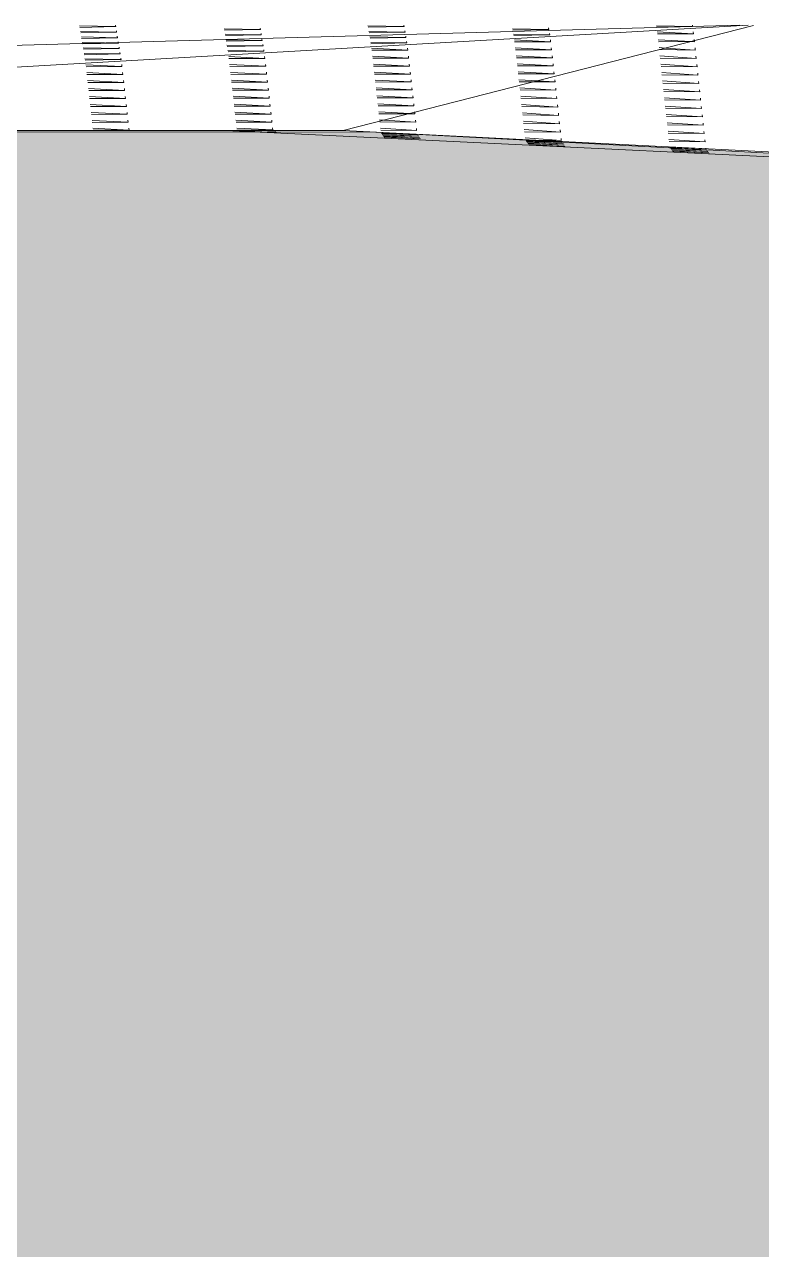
# Model space of a CAD drawing. Header units: millimetres. Extents: x -280990 to -136866, y -15139 to 7194.
# Drawn here: x -140834 to -139301, y -1536 to 1014 of the extents above; entities that cross this region are included whole.
import ezdxf

# ---------------------------------------------------------------- set-up
doc = ezdxf.new("R2010")
doc.units = ezdxf.units.MM
doc.header["$MEASUREMENT"] = 0
doc.layers.add('New_2D Drafting - General_Pen_No__1', color=7, linetype='Continuous', lineweight=13)
doc.layers.add('New_Site & Landscape - Terrain_Pen_No__1', color=7, linetype='Continuous', lineweight=13)
for name, color, linetype, lineweight, true_color in [('New_2D Drafting - General_Pen_No__61', 7, 'Continuous', 20, 0x6a6a6a), ('New_Site & Landscape - Terrain_Pen_No__180', 7, 'Continuous', 15, 0xd6cda7), ('New_Site & Landscape - Terrain_Pen_No__93', 7, 'Continuous', 13, 0xa2a233)]:
    doc.layers.add(name, color=color, linetype=linetype, lineweight=lineweight, true_color=true_color)

msp = doc.modelspace()

# ---------------------------------------------------------------- hatches: boundary and pattern name
at = {"layer": 'New_2D Drafting - General_Pen_No__61', "linetype": 'Continuous', "lineweight": 20, "true_color": 0x6a6a6a}
h = msp.add_hatch(dxfattribs=at)
h.set_pattern_fill('Dashed_0003', color=251, style=0, pattern_type=2)
h.set_pattern_definition([(45, (544818.18, 1213.55), (-183.84776, 183.84776), [194.99999, -65]), (45, (544818.18, 1397.4), (-183.84776, 183.84776), [194.99999, -65])])
h.paths.add_polyline_path([(-175351.4119, -15138.6962), (-136866.4204, -15138.6962), (-136880.1435, 617.9985), (-140103.53, 790.1595), (-144752.4156, 795.3361), (-148659.4545, 793.5462), (-155902.5965, 1013.7076), (-157702.217, 993.5462), (-159022.8864, 993.5462), (-164626.0405, 993.5462), (-175321.6693, 1014.3891), (-175351.4118, -246.9237)])
at = {"layer": 'New_Site & Landscape - Terrain_Pen_No__180', "linetype": 'Continuous', "lineweight": 0, "true_color": 0x353329}
msp.add_hatch(color=250, dxfattribs=at).paths.add_polyline_path([(-148659.4545, -13925.15), (-136916.8206, -13925.15), (-136916.8206, 624.3925), (-140415.5027, 793.5462), (-143030.2605, 793.5462), (-143125.0712, 796.005), (-147206.082, 794.3275), (-147255.4629, 794.3303), (-148659.4545, 826.4303)])

# ---------------------------------------------------------------- linework, layer by layer
at = {"layer": 'New_2D Drafting - General_Pen_No__1', "color": 7, "linetype": 'Continuous', "lineweight": 13, "flags": 128}
msp.add_lwpolyline([(-175351.4119, -15138.6962), (-136866.4204, -15138.6962), (-136880.1435, 617.9985), (-140103.53, 790.1595), (-144752.4156, 795.3361), (-148659.4545, 793.5462), (-155902.5965, 1013.7076), (-157702.217, 993.5462), (-159022.8864, 993.5462), (-164626.0405, 993.5462), (-175321.6693, 1014.3891), (-175351.4118, -246.9237)], close=True, dxfattribs=at)
at = {"layer": 'New_Site & Landscape - Terrain_Pen_No__1', "color": 7, "linetype": 'Continuous', "lineweight": 13}
for p, q in [((-139346.2589, 1012.7825), (-147205.25, 794.3506)), ((-139329.0501, 1012.7896), (-143125.0712, 796.005)), ((-140644.6467, 1009.9058), (-140719.8774, 1011.3301)), ((-140644.6467, 1009.9058), (-140719.4139, 1008.4633)), ((-140642.7925, 998.4386), (-140718.0232, 999.8629)), ((-140642.7925, 998.4386), (-140717.5596, 996.9961)), ((-140644.6467, 1009.9058), (-140645.1103, 1012.7726)), ((-140642.7925, 998.4386), (-140643.256, 1001.3054)), ((-140343.7239, 1004.2086), (-140418.9546, 1005.6329)), ((-140343.7239, 1004.2086), (-140418.491, 1002.7661)), ((-140343.7239, 1004.2086), (-140344.1875, 1007.0754)), ((-140341.8697, 992.7414), (-140342.3332, 995.6082)), ((-139317.7027, 1012.4953), (-140171.4364, 793.5462)), ((-140044.6553, 1009.9785), (-140119.886, 1011.4029)), ((-140044.6553, 1009.9785), (-140119.4225, 1008.5361)), ((-140042.8011, 998.5114), (-140118.0318, 999.9357)), ((-140042.8011, 998.5114), (-140117.5682, 997.0689)), ((-140044.6553, 1009.9785), (-140045.1149, 1012.8209)), ((-140042.8011, 998.5114), (-140043.2646, 1001.3781)), ((-139743.7325, 1004.2813), (-139818.9632, 1005.7056)), ((-139743.7325, 1004.2813), (-139818.4996, 1002.8388)), ((-139743.7325, 1004.2813), (-139744.1961, 1007.1481)), ((-139741.8783, 992.9646), (-139742.3418, 995.7831)), ((-139444.6639, 1010.0513), (-139519.8946, 1011.4756)), ((-139444.6639, 1010.0513), (-139519.4311, 1008.6088)), ((-139442.8097, 995.2849), (-139518.0404, 999.281)), ((-139442.8097, 995.2849), (-139517.5768, 995.1406)), ((-139444.6639, 1010.0513), (-139445.1064, 1012.788)), ((-139442.8097, 995.2849), (-139443.2732, 999.4254)), ((-140640.9383, 986.9714), (-140716.169, 988.3958)), ((-140640.9383, 986.9714), (-140715.7054, 985.529)), ((-140667.8829, 976.0495), (-140714.3148, 976.9286)), ((-140639.0841, 975.5268), (-140713.8512, 974.0737)), ((-140639.0841, 975.5268), (-140667.8817, 976.0495)), ((-140640.9383, 986.9714), (-140641.4018, 989.8382)), ((-140639.3007, 976.8439), (-140639.5476, 978.3711)), ((-140639.0841, 975.5268), (-140639.3007, 976.8439)), ((-140341.8697, 992.7414), (-140417.1004, 994.1657)), ((-140341.8697, 992.7414), (-140416.6368, 991.2989)), ((-140340.0155, 981.3394), (-140415.2462, 982.7048)), ((-140340.0155, 981.3394), (-140414.7826, 979.8863)), ((-140338.1613, 970.0654), (-140413.392, 971.4308)), ((-140338.1613, 970.0654), (-140412.9284, 968.6122)), ((-140340.0155, 981.3394), (-140340.479, 984.1579)), ((-140338.1613, 970.0654), (-140338.6248, 972.8839)), ((-140040.9469, 987.152), (-140116.1776, 988.5174)), ((-140040.9469, 987.152), (-140115.714, 985.6989)), ((-140039.0927, 975.878), (-140114.3234, 977.2433)), ((-140039.0927, 975.878), (-140113.8598, 974.4248)), ((-140040.9469, 987.152), (-140041.4104, 989.9705)), ((-140039.0927, 975.878), (-140039.5562, 978.6965)), ((-139741.8783, 992.9646), (-139817.109, 994.3299)), ((-139741.8783, 992.9646), (-139816.6454, 991.5114)), ((-139740.0241, 978.1458), (-139815.2548, 982.1418)), ((-139740.0241, 978.1458), (-139814.7912, 978.0014)), ((-139740.0241, 978.1458), (-139740.4876, 982.2862)), ((-139447.9411, 979.0943), (-139516.1862, 982.7193)), ((-139449.4519, 978.7068), (-139515.7226, 978.5789)), ((-139440.9555, 978.6169), (-139449.4519, 978.7068)), ((-139440.9555, 978.6169), (-139447.9411, 979.0943)), ((-139441.1908, 980.8255), (-139441.419, 982.8637)), ((-139440.9555, 978.6169), (-139441.1908, 980.8255)), ((-140637.2298, 964.2528), (-140712.4605, 965.6182)), ((-140637.2298, 964.2528), (-140711.997, 962.7997)), ((-140635.3756, 952.9788), (-140710.6063, 954.3441)), ((-140635.3756, 952.9788), (-140710.1428, 951.5256)), ((-140637.2298, 964.2528), (-140637.6934, 967.0713)), ((-140635.3756, 952.9788), (-140635.8392, 955.7973)), ((-140633.5214, 941.7048), (-140633.985, 944.5233)), ((-140336.307, 958.7914), (-140411.5377, 960.1567)), ((-140336.307, 958.7914), (-140411.0742, 957.3382)), ((-140334.4528, 943.8674), (-140409.6835, 947.8634)), ((-140334.4528, 943.8674), (-140409.22, 943.723)), ((-140336.307, 958.7914), (-140336.7706, 961.6099)), ((-140334.4528, 943.8674), (-140334.9164, 948.0078)), ((-140037.2384, 961.0066), (-140112.4691, 965.0026)), ((-140037.2384, 961.0066), (-140112.0056, 960.8622)), ((-140035.3842, 944.4448), (-140110.6149, 948.4409)), ((-140035.3842, 944.4448), (-140110.1514, 944.3005)), ((-140037.2384, 961.0066), (-140037.702, 965.147)), ((-140035.3842, 944.4448), (-140035.8478, 948.5853)), ((-139738.1698, 961.584), (-139813.4005, 965.5801)), ((-139738.1698, 961.584), (-139812.937, 961.4397)), ((-139736.3156, 945.0223), (-139811.5463, 949.0184)), ((-139736.3156, 945.0223), (-139811.0828, 944.8779)), ((-139738.1698, 961.584), (-139738.6334, 965.7245)), ((-139736.3156, 945.0223), (-139736.7792, 949.1627)), ((-139501.1207, 965.4558), (-139514.332, 966.1576)), ((-139439.1012, 961.2178), (-139513.8684, 962.0088)), ((-139437.247, 943.8186), (-139512.4777, 948.9594)), ((-139437.247, 943.8186), (-139512.0142, 944.6097)), ((-139439.1013, 961.2178), (-139501.1207, 965.4558)), ((-139439.1012, 961.2178), (-139439.5648, 965.5676)), ((-139437.247, 943.8186), (-139437.7106, 948.1684)), ((-140633.5214, 941.7048), (-140708.7521, 943.0701)), ((-140633.5214, 941.7048), (-140708.2886, 940.2516)), ((-140631.6672, 926.7282), (-140706.8979, 930.7242)), ((-140631.6672, 926.7282), (-140706.4343, 926.5838)), ((-140631.6672, 926.7282), (-140632.1307, 930.8686)), ((-140332.5986, 927.3056), (-140407.8293, 931.3017)), ((-140332.5986, 927.3056), (-140407.3657, 927.1613)), ((-140332.5986, 927.3056), (-140333.0622, 931.4461)), ((-140033.53, 927.8831), (-140108.7607, 931.8792)), ((-140033.53, 927.8831), (-140108.2971, 927.7387)), ((-140033.53, 927.8831), (-140033.9936, 932.0235)), ((-139734.4614, 928.4606), (-139809.6921, 932.4566)), ((-139734.4614, 928.4606), (-139809.2286, 928.3162)), ((-139734.4614, 928.4606), (-139734.925, 932.601)), ((-139435.3928, 926.4195), (-139510.6235, 931.5603)), ((-139435.3928, 926.4195), (-139510.16, 927.2105)), ((-139435.3928, 926.4195), (-139435.8564, 930.7692)), ((-140629.813, 910.1665), (-140705.0437, 914.1625)), ((-140629.813, 910.1665), (-140704.5801, 910.0221)), ((-140627.9588, 893.6047), (-140703.1895, 897.6008)), ((-140627.9588, 893.6047), (-140702.7259, 893.4604)), ((-140629.813, 910.1665), (-140630.2765, 914.3069)), ((-140627.9588, 893.6047), (-140628.4223, 897.7452)), ((-140330.7444, 910.7439), (-140405.9751, 914.74)), ((-140330.7444, 910.7439), (-140405.5115, 910.5996)), ((-140328.8902, 894.1822), (-140404.1209, 898.1783)), ((-140328.8902, 894.1822), (-140403.6573, 894.0378)), ((-140330.7444, 910.7439), (-140331.2079, 914.8844)), ((-140328.8902, 894.1822), (-140329.3537, 898.3226)), ((-140031.6758, 911.3214), (-140106.9065, 915.3175)), ((-140031.6758, 911.3214), (-140106.4429, 911.177)), ((-140029.8216, 894.7597), (-140105.0523, 898.7557)), ((-140029.8216, 894.7597), (-140104.5887, 894.6153)), ((-140031.6758, 911.3214), (-140032.1393, 915.4618)), ((-140029.8216, 894.7597), (-140030.2851, 898.9001)), ((-139732.6072, 911.8989), (-139807.8379, 915.8949)), ((-139732.6072, 911.8989), (-139807.3743, 911.7545)), ((-139767.0185, 897.2635), (-139805.9837, 899.3332)), ((-139774.8619, 895.252), (-139805.5201, 895.1928)), ((-139730.753, 894.7853), (-139774.8619, 895.252)), ((-139730.753, 894.7853), (-139767.0186, 897.2635)), ((-139732.6072, 911.8989), (-139733.0707, 916.0393)), ((-139730.753, 894.7853), (-139731.2165, 899.1351)), ((-139433.5386, 909.0203), (-139508.7693, 914.1611)), ((-139433.5386, 909.0203), (-139508.3057, 909.8113)), ((-139431.6844, 891.6211), (-139506.9151, 896.762)), ((-139433.5386, 909.0203), (-139434.0021, 913.3701)), ((-139431.6844, 891.6211), (-139432.1479, 895.9709)), ((-140626.1045, 877.043), (-140701.3352, 881.0391)), ((-140626.1045, 877.043), (-140700.8717, 876.8986)), ((-140626.1045, 877.043), (-140626.5681, 881.1834)), ((-140327.0359, 877.6205), (-140402.2666, 881.6165)), ((-140327.0359, 877.6205), (-140401.8031, 877.4761)), ((-140327.0359, 877.6205), (-140327.4995, 881.7609)), ((-140027.9673, 878.1979), (-140103.1981, 882.194)), ((-140027.9674, 878.1979), (-140102.7345, 878.0536)), ((-140027.9673, 878.1979), (-140028.4309, 882.3384)), ((-139728.8988, 877.3861), (-139804.1295, 882.527)), ((-139728.8988, 877.3861), (-139803.6659, 878.1772)), ((-139728.8988, 877.3861), (-139729.3623, 881.7359)), ((-139431.6844, 891.6211), (-139506.4515, 892.4122)), ((-139429.8302, 874.222), (-139505.0609, 879.3628)), ((-139429.8302, 874.222), (-139504.5973, 875.013)), ((-139429.8302, 874.222), (-139430.2937, 878.5718)), ((-140624.2503, 860.4813), (-140699.481, 864.4773)), ((-140624.2503, 860.4813), (-140699.0175, 860.3369)), ((-140622.3961, 843.9196), (-140697.6268, 847.9156)), ((-140622.3961, 843.9196), (-140697.1633, 843.7752)), ((-140624.2503, 860.4813), (-140624.7139, 864.6217)), ((-140622.3961, 843.9196), (-140622.8597, 848.06)), ((-140325.1817, 861.0588), (-140400.4124, 865.0548)), ((-140325.1817, 861.0588), (-140399.9489, 860.9144)), ((-140323.3275, 844.497), (-140398.5582, 848.4931)), ((-140323.3275, 844.497), (-140398.0947, 844.3527)), ((-140325.1817, 861.0588), (-140325.6453, 865.1992)), ((-140323.3275, 844.497), (-140323.7911, 848.6375)), ((-140026.1131, 861.6362), (-140101.3438, 865.6323)), ((-140026.1131, 861.6362), (-140100.8803, 861.4919)), ((-140024.2589, 845.0745), (-140099.4896, 849.0706)), ((-140024.2589, 845.0745), (-140099.0261, 844.9301)), ((-140026.1131, 861.6362), (-140026.5767, 865.7767)), ((-140024.2589, 845.0745), (-140024.7225, 849.2149)), ((-139727.0445, 859.987), (-139802.2752, 865.1278)), ((-139727.0445, 859.987), (-139801.8117, 860.778)), ((-139725.1903, 842.5878), (-139800.421, 847.7287)), ((-139725.1903, 842.5878), (-139799.9575, 843.3789)), ((-139727.0445, 859.987), (-139727.5081, 864.3368)), ((-139725.1903, 842.5878), (-139725.6539, 846.9376)), ((-139427.9759, 856.8228), (-139503.2066, 861.9637)), ((-139427.9759, 856.8228), (-139502.7431, 857.6139)), ((-139426.1217, 839.4237), (-139501.3524, 844.5645)), ((-139427.9759, 856.8228), (-139428.4395, 861.1726)), ((-139426.1217, 839.4237), (-139426.5853, 843.7735)), ((-140620.5419, 827.3578), (-140695.7726, 831.3539)), ((-140620.5419, 827.3578), (-140695.309, 827.2135)), ((-140620.5419, 827.3578), (-140621.0054, 831.4983)), ((-140321.4733, 827.9353), (-140396.704, 831.9314)), ((-140321.4733, 827.9353), (-140396.2404, 827.7909)), ((-140321.4733, 827.9353), (-140321.9368, 832.0757)), ((-140032.9164, 829.0711), (-140097.6354, 832.5088)), ((-140035.1898, 828.4881), (-140097.1718, 828.3684)), ((-140022.4047, 828.3528), (-140035.1899, 828.4881)), ((-140022.4047, 828.3528), (-140032.9165, 829.0711)), ((-140022.7589, 831.6761), (-140022.8682, 832.6532)), ((-140022.4047, 828.3528), (-140022.7589, 831.6762)), ((-139723.3361, 825.1887), (-139798.5668, 830.3295)), ((-139723.3361, 825.1887), (-139798.1032, 825.9797)), ((-139723.3361, 825.1887), (-139723.7997, 829.5385)), ((-139426.1217, 839.4237), (-139500.8889, 840.2147)), ((-139424.2675, 822.0245), (-139499.4982, 827.1653)), ((-139424.2675, 822.0245), (-139499.0347, 822.8156)), ((-139424.2675, 822.0245), (-139424.7311, 826.3743)), ((-140618.6877, 810.7961), (-140693.9184, 814.7922)), ((-140618.6877, 810.7961), (-140693.4548, 810.6517)), ((-140616.8334, 794.2344), (-140692.0642, 798.2305)), ((-140616.8334, 794.2344), (-140691.6006, 794.09)), ((-140618.6877, 810.7961), (-140619.1512, 814.9365)), ((-140616.8334, 794.2344), (-140617.297, 798.3748)), ((-140415.5027, 793.5462), (-140171.4364, 793.5462)), ((-140319.6191, 811.3736), (-140394.8498, 815.3696)), ((-140319.6191, 811.3736), (-140394.3862, 811.2292)), ((-140317.7649, 794.8119), (-140392.9956, 798.8079)), ((-140317.7649, 794.8119), (-140392.532, 794.6675)), ((-140310.348, 789.3465), (-140385.5787, 793.3092)), ((-140310.348, 789.3465), (-140385.1151, 792.6297)), ((-140312.2022, 792.0645), (-140345.9462, 793.5462)), ((-140312.2022, 792.0645), (-140340.3334, 793.5462)), ((-140319.6191, 811.3736), (-140320.0826, 815.514)), ((-140317.7649, 794.8119), (-140318.2284, 798.9523)), ((-140312.2022, 792.0645), (-140312.6658, 792.7439)), ((-140171.4364, 793.5462), (-136916.8206, 631.2256)), ((-140086.0959, 815.4327), (-140095.7812, 815.9471)), ((-140020.5505, 810.9537), (-140095.3176, 811.7447)), ((-140018.6963, 793.5545), (-140093.927, 798.6953)), ((-140018.6963, 793.5545), (-140093.4634, 794.3455)), ((-140020.5505, 810.9537), (-140086.0961, 815.4327)), ((-140020.5505, 810.9537), (-140021.014, 815.3035)), ((-140018.6963, 793.5545), (-140019.1598, 797.9043)), ((-139721.4819, 807.7895), (-139796.7126, 812.9303)), ((-139721.4819, 807.7895), (-139796.249, 808.5805)), ((-139719.6277, 790.3904), (-139794.8584, 795.5312)), ((-139719.6277, 790.3904), (-139794.3948, 791.1814)), ((-139721.4819, 807.7895), (-139721.9454, 812.1393)), ((-139719.6277, 790.3904), (-139720.0912, 794.7401)), ((-139422.4133, 804.6254), (-139497.644, 809.7662)), ((-139422.4133, 804.6254), (-139497.1804, 805.4164)), ((-139420.5591, 787.2262), (-139495.7898, 792.367)), ((-139422.4133, 804.6254), (-139422.8768, 808.9751)), ((-139420.5591, 787.2262), (-139421.0226, 791.576)), ((-140310.348, 789.3465), (-140310.8115, 790.026)), ((-140016.842, 784.3674), (-140092.0727, 788.3302)), ((-140016.842, 784.3674), (-140091.6092, 787.6507)), ((-140014.9878, 781.6494), (-140090.2185, 785.6122)), ((-140014.9878, 781.6494), (-140089.755, 784.9327)), ((-140013.1336, 778.9315), (-140088.3643, 782.8942)), ((-140013.1336, 778.9315), (-140087.9008, 782.2147)), ((-140011.2794, 776.2135), (-140086.5101, 780.1762)), ((-140011.2794, 776.2135), (-140086.0465, 779.4968)), ((-140016.842, 784.3674), (-140017.3056, 785.0469)), ((-140014.9878, 781.6494), (-140015.4514, 782.3289)), ((-140013.1336, 778.9315), (-140013.5972, 779.611)), ((-140011.2794, 776.2135), (-140011.7429, 776.893)), ((-140009.7199, 773.9275), (-140009.8887, 774.175)), ((-139717.7735, 772.9912), (-139793.0042, 778.132)), ((-139770.4767, 773.5488), (-139792.5406, 774.5177)), ((-139715.9192, 768.5165), (-139791.1499, 772.4792)), ((-139715.9192, 768.5165), (-139790.6864, 771.7997)), ((-139714.065, 765.7985), (-139789.2957, 769.7612)), ((-139714.065, 765.7985), (-139788.8322, 769.0817)), ((-139712.2108, 763.0805), (-139787.4415, 767.0433)), ((-139712.2108, 763.0805), (-139786.9779, 766.3638)), ((-139717.7735, 772.9912), (-139770.4772, 773.5488)), ((-139717.7735, 772.9912), (-139718.237, 777.341)), ((-139715.9192, 768.5165), (-139716.3828, 769.196)), ((-139714.065, 765.7985), (-139714.5286, 766.478)), ((-139420.5591, 787.2262), (-139495.3262, 788.0172)), ((-139418.7049, 769.827), (-139493.9356, 774.9679)), ((-139418.7049, 769.827), (-139493.472, 770.6181)), ((-139418.7049, 769.827), (-139419.1684, 774.1768)), ((-139710.3566, 760.3626), (-139785.5873, 764.3253)), ((-139710.3566, 760.3626), (-139785.1237, 763.6458)), ((-139712.2108, 763.0805), (-139712.6744, 763.76)), ((-139710.3566, 760.3626), (-139710.8201, 761.0421)), ((-139416.8506, 755.3835), (-139492.0813, 759.3462)), ((-139416.8506, 755.3835), (-139491.6178, 758.6667)), ((-139414.9964, 752.6655), (-139490.2271, 756.6283)), ((-139414.9964, 752.6655), (-139489.7636, 755.9488)), ((-139413.1422, 749.9476), (-139488.3729, 753.9103)), ((-139413.1422, 749.9476), (-139487.9093, 753.2308)), ((-139411.288, 747.2296), (-139486.5187, 751.1923)), ((-139411.288, 747.2296), (-139486.0551, 750.5128)), ((-139417.2239, 755.9307), (-139417.3142, 756.7777)), ((-139416.8506, 755.3835), (-139417.2239, 755.9307)), ((-139414.9964, 752.6655), (-139415.46, 753.345)), ((-139413.1422, 749.9476), (-139413.6058, 750.6271)), ((-139411.288, 747.2296), (-139411.7515, 747.9091)), ((-139409.7113, 744.9184), (-139409.8973, 745.1911))]:
    msp.add_line(p, q, dxfattribs=at)
at = {"layer": 'New_Site & Landscape - Terrain_Pen_No__93', "color": 55, "linetype": 'Continuous', "lineweight": 13, "true_color": 0xa2a233, "flags": 128}
msp.add_lwpolyline([(-148659.4545, 826.4303), (-147255.4629, 794.3303), (-147206.082, 794.3275), (-143125.0712, 796.005), (-143030.2605, 793.5462), (-140415.5027, 793.5462), (-136916.8206, 624.3925)], dxfattribs=at)

doc.saveas('drawing.dxf')
